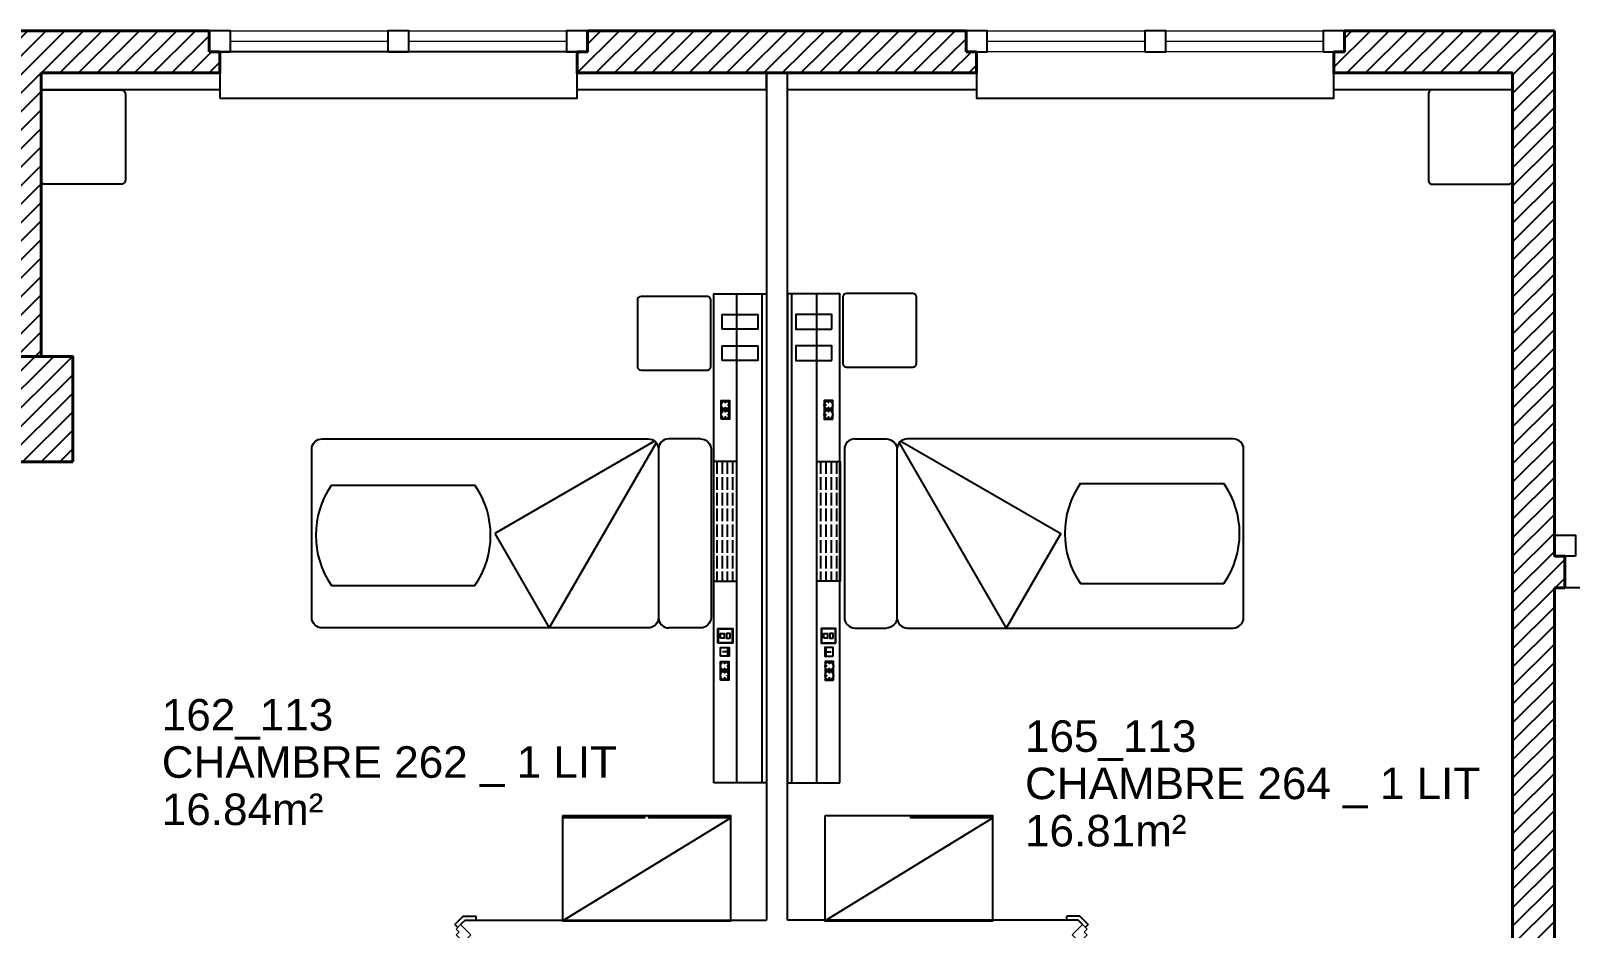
# Model space of a CAD drawing. Header units: millimetres. Extents: x -11 to 211, y -5 to 120.
# Drawn here: x 159.85 to 167.17, y 111.68 to 115.95 of the extents above; entities that cross this region are included whole.
import ezdxf

# ---------------------------------------------------------------- set-up
doc = ezdxf.new("R2010")
doc.units = ezdxf.units.MM
doc.header["$LTSCALE"] = 0.1
doc.header["$MEASUREMENT"] = 0
doc.linetypes.add('CONTINU', pattern=[0])
doc.layers.get('0').update_dxf_attribs({"linetype": 'CONTINUOUS'})
for name, color, linetype in [('400 Lits', 150, 'CONTINUOUS'), ('A_EQMP', 142, 'CONTINUOUS'), ('A_Etiqu_Local', 8, 'CONTINUOUS'), ('A_HACH_STRUC', 7, 'CONTINUOUS'), ('A_MUR_CLOIS', 7, 'CONTINU'), ('A_MURS_ALÈG', 7, 'CONTINU')]:
    doc.layers.add(name, color=color, linetype=linetype)
for name, color, linetype, lineweight in [('A_CHASS', 4, 'CONTINU', 0), ('A_MURS_STRU', 7, 'CONTINU', 40), ('A_PORTE', 8, 'CONTINU', 0)]:
    doc.layers.add(name, color=color, linetype=linetype, lineweight=lineweight)
doc.styles.add('Attribut', font='arial.ttf')

# ---------------------------------------------------------------- blocks, each defined once
blk = doc.blocks.new('BROCA2-G840')
at = {"layer": '400 Lits', "linetype": 'Continuous'}
for p, q in [((18.649998, 68.849876), (18.799992, 68.849876)), ((18.849995, 68.799881), (18.849995, 67.999878)), ((18.860882, 68.831024), (19.36961, 67.949875)), ((18.868847, 68.838989), (19.629421, 68.399879)), ((19.629421, 68.399879), (19.36961, 67.949875)), ((18.649998, 67.949875), (18.799992, 67.949875))]:
    blk.add_line(p, q, dxfattribs=at)
for points in [[(18.649998, 68.849876, 0.414214), (18.599998, 68.799881), (18.599995, 67.999878, 0.414214), (18.649998, 67.949878)], [(18.799992, 68.849876, -0.414213), (18.849992, 68.799881), (18.849995, 67.999878, -0.414214), (18.799992, 67.949878)], [(18.899998, 68.849876, 0.414214), (18.849998, 68.799881), (18.849995, 67.999878, 0.414214), (18.899998, 67.949878)], [(18.899723, 67.949875), (20.449993, 67.949875, 0.414214), (20.499993, 67.999878), (20.499996, 68.799881, 0.414213), (20.449993, 68.849881), (18.899723, 68.849876)]]:
    blk.add_lwpolyline(points, format="xyb", dxfattribs=at)
blk = doc.blocks.new('BROCA2-G851')
at = {"layer": '400 Lits', "linetype": 'Continuous'}
for p, q in [((18.031073, 68.838989), (17.270498, 68.399872)), ((18.039038, 68.831024), (17.53031, 67.949875)), ((18.049925, 68.799881), (18.049925, 67.999878)), ((18.249922, 68.849884), (18.099928, 68.849884)), ((17.270498, 68.399872), (17.53031, 67.949875)), ((18.249922, 67.949875), (18.099928, 67.949875))]:
    blk.add_line(p, q, dxfattribs=at)
for points in [[(18.000196, 67.949875), (16.449926, 67.949875, -0.414214), (16.399926, 67.999878), (16.399923, 68.799881, -0.414214), (16.449926, 68.849881), (18.000196, 68.849884)], [(17.999922, 68.849884, -0.414213), (18.049922, 68.799881), (18.049925, 67.999878, -0.414214), (17.999922, 67.949878)], [(18.099928, 68.849884, 0.414213), (18.049928, 68.799881), (18.049925, 67.999878, 0.414214), (18.099928, 67.949878)], [(18.249922, 68.849884, -0.414213), (18.299922, 68.799881), (18.299925, 67.999878, -0.414214), (18.249922, 67.949878)]]:
    blk.add_lwpolyline(points, format="xyb", dxfattribs=at)
blk = doc.blocks.new('A_Etiqu_Local')
at = {"style": 'Attribut', "flags": 1}
for tag, p in [('CODE_HOPITAL', (-0.4463, 1.632)), ('CODE_SITE', (-0.4463, 1.407)), ('CODE_BATIMENT', (-0.4463, 1.182)), ('CODE_SECTEUR', (-0.4463, 0.957)), ('CODE_ETAGE', (-0.4463, 0.732)), ('NOM_NORMALISE', (-0.4463, -0.843)), ('SECTEUR_ACTIVITE', (-0.4463, -1.068)), ('SOUS_SECTEUR_ACTIVITE', (-0.4463, -1.293)), ('VOLUME', (-0.4463, -1.518)), ('SERVICE', (-0.4463, -1.743)), ('CODE_UG', (-0.4463, -1.968)), ('CODE_UA', (-0.4463, -2.193)), ('CODE_POLE', (-0.4463, -2.418)), ('OCCUPANT_EXTERNE', (-0.4463, -2.643)), ('DISPONIBILITE', (-0.4463, -2.868)), ('ACCES_HANDICAPES', (-0.4463, -3.093)), ('NATURE_SOL', (-0.4463, -3.318)), ('RISQUE_LABORATOIRE', (-0.4463, -3.543)), ('AMIANTE', (-0.4463, -3.768))]:
    blk.add_attdef(tag, p, '', height=0.15, dxfattribs=at)
at = {"layer": 'A_Etiqu_Local', "style": 'Attribut'}
for tag, p in [('CODE_PIECE', (-0.4463, 0.282)), ('NOM_USAGE', (-0.4463, 0.057)), ('SURFACE', (-0.4463, -0.168))]:
    blk.add_attdef(tag, p, '', height=0.15, dxfattribs=at)
blk = doc.blocks.new('BROCA2-G666')
at = {"layer": '400 Lits', "linetype": 'Continuous'}
for p, q in [((8.973927, 68.63842), (9.655507, 68.63842)), ((8.973927, 68.161324), (9.655507, 68.161324))]:
    blk.add_line(p, q, dxfattribs=at)
for start, end in [(145.007771, 214.992539), (325.007913, 34.991933)]:
    blk.add_arc((9.314717, 68.399879), 0.415985, start, end, dxfattribs=at)

msp = doc.modelspace()

# ---------------------------------------------------------------- hatches: boundary and pattern name
at = {"layer": 'A_EQMP'}
h = msp.add_hatch(dxfattribs=at)
h.set_pattern_fill('ACAD_ISO02W100', color=8, scale=0.005, angle=90, style=0)
h.set_pattern_definition([(90, (162.765656, 110.23796), (0.025, 2e-18), [0.06, -0.015])])
h.paths.add_polyline_path([(163.2098, 113.8975), (163.2098, 113.3275), (163.0998, 113.3275), (163.0998, 113.8975)])
h = msp.add_hatch(dxfattribs=at)
h.set_pattern_fill('ACAD_ISO02W100', color=8, scale=0.005, angle=90, style=0)
h.set_pattern_definition([(90, (164.034856, 110.23796), (-0.025, 2e-18), [0.06, -0.015])])
h.paths.add_polyline_path([(163.5907, 113.8975), (163.5907, 113.3275), (163.7007, 113.3275), (163.7007, 113.8975)])
at = {"layer": 'A_HACH_STRUC'}
h = msp.add_hatch(dxfattribs=at)
h.set_pattern_fill('ANSI31', color=8, scale=0.5, angle=359.76959, style=0)
h.paths.add_polyline_path([(160.7494, 115.8457), (160.6994, 115.8457), (160.6994, 115.9457), (158.9004, 115.9457), (158.9004, 115.8457), (158.8501, 115.8457), (158.8501, 115.7457), (159.6973, 115.7457), (159.6999, 115.7483), (159.6999, 114.3961), (159.8999, 114.3961), (159.8999, 115.7457), (160.7494, 115.7457)])
h = msp.add_hatch(dxfattribs=at)
h.set_pattern_fill('ANSI31', color=8, scale=0.5, angle=359.76959, style=0)
h.set_pattern_definition([(44.7696, (162.44966, 115.74566), (-0.044016, 0.0443715), [])])
h.paths.add_polyline_path([(164.3501, 115.8457), (164.3001, 115.8457), (164.3001, 115.9457), (162.4994, 115.9457), (162.4994, 115.8457), (162.4497, 115.8457), (162.4497, 115.7457), (164.3501, 115.7457)])
h = msp.add_hatch(dxfattribs=at)
h.set_pattern_fill('ANSI31', color=8, scale=0.5, angle=359.76959, style=0)
h.paths.add_polyline_path([(167.0999, 115.9457), (166.1001, 115.9457), (166.1001, 115.8457), (166.0501, 115.8457), (166.0501, 115.7457), (166.9009, 115.7457), (166.8999, 115.7446), (166.8999, 109.3962), (167.0999, 109.3962), (167.0999, 113.2962), (167.1499, 113.2962), (167.1499, 113.4462), (167.0999, 113.4462)])
h = msp.add_hatch(dxfattribs=at)
h.set_pattern_fill('ANSI31', color=8, scale=0.5, angle=359.76959, style=0)
h.paths.add_polyline_path([(160.0499, 113.8961), (159.5499, 113.8961), (159.5499, 114.3961), (160.0499, 114.3961)])
h.paths.add_polyline_path([(159.2999, 106.6962), (159.2999, 107.1962), (160.0499, 107.1962), (160.0499, 106.6962)])
h.paths.add_polyline_path([(167.2499, 106.6962), (166.7499, 106.6962), (166.7499, 107.1962), (167.2499, 107.1962)])
h.paths.add_polyline_path([(152.8499, 77.8962), (152.3499, 77.8962), (152.3499, 78.3962), (152.8499, 78.3962)])
h.paths.add_polyline_path([(159.5499, 77.8962), (159.3999, 77.8962), (159.3999, 78.3962), (160.0499, 78.3962), (160.0499, 77.8962)], flags=16)
h.paths.add_polyline_path([(174.4499, 107.1962), (174.4499, 106.6962), (173.9499, 106.6962), (173.9499, 107.1962)])
h.paths.add_polyline_path([(174.4499, 99.9962), (173.9499, 99.9962), (173.9499, 99.4962), (174.4499, 99.4962)])
h.paths.add_polyline_path([(159.4501, 92.3962), (159.4501, 92.6462), (160.1999, 92.6462), (160.1999, 92.3962)], flags=17)
h.paths.add_polyline_path([(159.4501, 92.3962), (159.4501, 92.6462)], flags=16)
h.paths.add_polyline_path([(159.4501, 92.9462), (159.4501, 92.6962)], flags=16)
h.paths.add_polyline_path([(159.4501, 92.9462), (159.4501, 92.6962), (160.1999, 92.6962), (160.1999, 92.9462)], flags=17)
h.paths.add_polyline_path([(160.0499, 85.5962), (160.0499, 85.0962), (159.5499, 85.0962), (159.5499, 85.5962)], flags=17)
h.paths.add_polyline_path([(152.8499, 85.5962), (152.8499, 85.0962), (152.3499, 85.0962), (152.3499, 85.5962)])
h.paths.add_polyline_path([(145.9999, 85.5962), (145.9999, 85.0962), (145.4999, 85.0962), (145.4999, 85.5962)])
h.paths.add_polyline_path([(145.9999, 78.3962), (145.9999, 77.8962), (145.4999, 77.8962), (145.4999, 78.3962)])
edge = h.paths.add_edge_path()
edge.add_line((166.3748, 85.3966), (166.3748, 85.2962))
edge.add_line((166.3748, 78.1965), (166.3748, 78.0962))
edge.add_line((167.0998, 85.2217), (167.0998, 85.4714))
edge.add_line((166.8749, 85.0963), (166.8749, 85.2217))
edge.add_line((167.0998, 85.2217), (166.8749, 85.2217))
edge.add_line((167.0998, 85.4714), (166.8749, 85.4714))
edge.add_line((166.8749, 85.5962), (166.8749, 85.4714))
edge.add_line((166.8749, 85.0962), (166.3748, 85.0962))
edge.add_line((166.3748, 85.0962), (166.3748, 85.2962))
edge.add_line((166.3748, 85.3966), (166.3748, 85.5962))
edge.add_line((166.3748, 85.5962), (166.8749, 85.5962))
edge.add_line((152.3749, 99.6216), (152.3749, 99.8713))
edge.add_line((152.3749, 99.6216), (152.5999, 99.6216))
edge.add_line((152.3749, 99.8713), (152.5999, 99.8713))
edge.add_line((152.5999, 99.9962), (152.5999, 99.8713))
edge.add_line((153.0999, 99.7965), (153.0999, 99.9962))
edge.add_line((153.0999, 99.9962), (152.5999, 99.9962))
edge.add_line((152.5999, 99.4962), (152.5999, 99.6216))
edge.add_line((152.5999, 99.4962), (153.0999, 99.4962))
edge.add_line((153.0999, 99.4962), (153.0999, 99.7965))
edge.add_line((167.0998, 78.0217), (167.0998, 78.2714))
edge.add_line((166.8749, 77.8962), (166.8749, 78.0217))
edge.add_line((167.0998, 78.0217), (166.8749, 78.0217))
edge.add_line((167.0998, 78.2714), (166.8749, 78.2714))
edge.add_line((166.8749, 78.3962), (166.8749, 78.2714))
edge.add_line((166.8749, 77.8962), (166.3748, 77.8962))
edge.add_line((166.3748, 77.8962), (166.3748, 78.0962))
edge.add_line((166.3748, 78.1965), (166.3748, 78.3962))
edge.add_line((166.3748, 78.3962), (166.8749, 78.3962))

# ---------------------------------------------------------------- linework, layer by layer
at = {"layer": 'A_CHASS', "color": 8, "linetype": 'Continuous'}
for p, q in [((160.7994, 115.9457), (162.3994, 115.9457)), ((161.5494, 115.8957), (160.7994, 115.8957)), ((162.3994, 115.8957), (161.6494, 115.8957)), ((164.4001, 115.9456), (166.0001, 115.9457)), ((165.1501, 115.8957), (164.4001, 115.8957)), ((166.0001, 115.8957), (165.2501, 115.8957)), ((162.3994, 115.8457), (160.7994, 115.8457)), ((166.0001, 115.8457), (164.4001, 115.8457))]:
    msp.add_line(p, q, dxfattribs=at)
at = {"layer": 'A_EQMP', "color": 8}
for p, q in [((163.2098, 112.3686), (163.2098, 114.6942)), ((163.3299, 112.3686), (163.3299, 114.6942)), ((163.4706, 112.3686), (163.4706, 114.6942)), ((163.5907, 112.3686), (163.5907, 114.6942)), ((163.1748, 114.143), (163.1348, 114.143)), ((163.6257, 114.143), (163.6657, 114.143)), ((163.1665, 112.9752), (163.1665, 113.0085)), ((163.634, 112.9752), (163.634, 113.0085)), ((163.1714, 112.9012), (163.1314, 112.9012)), ((163.6291, 112.9012), (163.6691, 112.9012)), ((162.3804, 111.711), (163.1804, 112.201)), ((163.628, 111.711), (164.428, 112.201))]:
    msp.add_line(p, q, dxfattribs=at)
at = {"layer": 'A_EQMP', "color": 8, "linetype": 'Continuous'}
for points in [[(159.8999, 115.6657), (160.2799, 115.6657, -0.414214), (160.2999, 115.6457), (160.2999, 115.2357, -0.414214), (160.2799, 115.2157), (159.9199, 115.2157, -0.414213), (159.8999, 115.2357), (159.8999, 115.6657)], [(166.8999, 115.6657), (166.5199, 115.6657, 0.414214), (166.4999, 115.6457), (166.4999, 115.2357, 0.414214), (166.5199, 115.2157), (166.8799, 115.2157, 0.414213), (166.8999, 115.2357), (166.8999, 115.6657)]]:
    msp.add_lwpolyline(points, format="xyb", dxfattribs=at)
at = {"layer": 'A_EQMP', "color": 8}
for points in [[(163.086, 114.3496), (163.086, 114.6644, 0.414214), (163.0683, 114.682), (162.7536, 114.682, 0.414214), (162.736, 114.6644), (162.736, 114.3496, 0.414214), (162.7536, 114.332), (163.0683, 114.332, 0.414214)], [(164.0641, 114.3641), (164.0641, 114.6788, 0.414214), (164.0465, 114.6964), (163.7317, 114.6964, 0.414214), (163.7141, 114.6788), (163.7141, 114.3641, 0.414214), (163.7317, 114.3464), (164.0465, 114.3464, 0.414214)]]:
    msp.add_lwpolyline(points, format="xyb", close=True, dxfattribs=at)
for points in [[(163.1003, 112.3686), (163.1003, 114.6942), (163.3503, 114.6942), (163.3503, 112.3686)], [(163.7002, 112.3686), (163.7002, 114.6942), (163.4502, 114.6942), (163.4502, 112.3686)], [(163.1399, 114.527), (163.1399, 114.597), (163.3099, 114.597), (163.3099, 114.527)], [(163.6607, 114.527), (163.6607, 114.597), (163.4907, 114.597), (163.4907, 114.527)], [(163.1399, 114.377), (163.1399, 114.447), (163.3099, 114.447), (163.3099, 114.377)], [(163.6607, 114.377), (163.6607, 114.447), (163.4907, 114.447), (163.4907, 114.377)], [(163.1348, 114.098), (163.1348, 114.188), (163.1748, 114.188), (163.1748, 114.098)], [(163.6657, 114.098), (163.6657, 114.188), (163.6257, 114.188), (163.6257, 114.098)], [(163.1198, 113.0325), (163.1198, 113.1025), (163.1898, 113.1025), (163.1898, 113.0325)], [(163.1218, 113.0345), (163.1218, 113.1005), (163.1878, 113.1005), (163.1878, 113.0345)], [(163.6807, 113.0325), (163.6807, 113.1025), (163.6107, 113.1025), (163.6107, 113.0325)], [(163.6787, 113.0345), (163.6787, 113.1005), (163.6127, 113.1005), (163.6127, 113.0345)], [(163.132, 113.0562), (163.132, 113.0788), (163.1493, 113.0788), (163.1493, 113.0562)], [(163.1776, 113.0562), (163.1776, 113.0788), (163.1604, 113.0788), (163.1604, 113.0562)], [(163.6229, 113.0562), (163.6229, 113.0788), (163.6402, 113.0788), (163.6402, 113.0562)], [(163.6685, 113.0562), (163.6685, 113.0788), (163.6512, 113.0788), (163.6512, 113.0562)], [(163.1322, 112.9714), (163.1322, 113.0114), (163.1722, 113.0114), (163.1722, 112.9714)], [(163.6683, 112.9714), (163.6683, 113.0114), (163.6283, 113.0114), (163.6283, 112.9714)], [(163.1314, 112.8562), (163.1314, 112.9462), (163.1714, 112.9462), (163.1714, 112.8562)], [(163.6691, 112.8562), (163.6691, 112.9462), (163.6291, 112.9462), (163.6291, 112.8562)], [(162.3804, 112.211), (162.3804, 111.711), (163.1804, 111.711), (163.1804, 112.211)], [(163.628, 112.211), (163.628, 111.711), (164.428, 111.711), (164.428, 112.211)]]:
    msp.add_lwpolyline(points, close=True, dxfattribs=at)
for points in [[(163.2098, 113.8975), (163.0998, 113.8975)], [(163.5907, 113.8975), (163.7007, 113.8975), (163.7007, 113.3275), (163.5907, 113.3275)], [(163.0998, 113.3275), (163.2098, 113.3275)], [(163.1665, 112.9912), (163.1417, 112.9912)], [(163.634, 112.9912), (163.6588, 112.9912)], [(162.7704, 112.211), (162.7704, 112.201), (162.3804, 112.201)], [(163.1804, 112.201), (162.7904, 112.201), (162.7904, 112.211)], [(164.428, 112.201), (164.038, 112.201), (164.038, 112.211)]]:
    msp.add_lwpolyline(points, dxfattribs=at)
for centre, radius in [((163.1548, 114.1655), 0.02), ((163.1548, 114.1205), 0.02), ((163.1548, 114.1789), 0.000725), ((163.1548, 114.1537), 0.000725), ((163.1548, 114.1339), 0.000725), ((163.1683, 114.1652), 0.000725), ((163.6457, 114.1655), 0.02), ((163.6457, 114.1205), 0.02), ((163.6322, 114.1652), 0.000725), ((163.6457, 114.1789), 0.000725), ((163.6457, 114.1537), 0.000725), ((163.6457, 114.1339), 0.000725), ((163.1548, 114.1087), 0.000725), ((163.1683, 114.1202), 0.000725), ((163.6322, 114.1202), 0.000725), ((163.6457, 114.1087), 0.000725), ((163.1514, 112.9237), 0.02), ((163.1514, 112.8787), 0.02), ((163.1514, 112.9371), 0.000725), ((163.1514, 112.9119), 0.000725), ((163.1514, 112.8921), 0.000725), ((163.1649, 112.9234), 0.000725), ((163.1649, 112.8784), 0.000725), ((163.6491, 112.9237), 0.02), ((163.6491, 112.8787), 0.02), ((163.6356, 112.9234), 0.000725), ((163.6356, 112.8784), 0.000725), ((163.6491, 112.9371), 0.000725), ((163.6491, 112.9119), 0.000725), ((163.6491, 112.8921), 0.000725), ((163.1514, 112.8669), 0.000725), ((163.6491, 112.8669), 0.000725)]:
    msp.add_circle(centre, radius, dxfattribs=at)
at = {"layer": 'A_MUR_CLOIS', "color": 8, "linetype": 'Continuous'}
for p, q in [((163.3499, 115.7457), (163.4499, 115.7457)), ((161.9078, 111.7343), (161.868, 111.6946)), ((161.9161, 111.7143), (161.8953, 111.6935)), ((161.9078, 111.7343), (161.9696, 111.7343)), ((161.9161, 111.7143), (163.3502, 111.7144)), ((161.9696, 111.7143), (161.9696, 111.7343)), ((164.8337, 111.7143), (163.4503, 111.7144)), ((164.7801, 111.7143), (164.7801, 111.7343)), ((164.8419, 111.7343), (164.7801, 111.7343)), ((164.8337, 111.7143), (164.8545, 111.6935)), ((164.8419, 111.7343), (164.8817, 111.6946)), ((161.8822, 111.6805), (161.868, 111.6946)), ((164.8676, 111.6805), (164.8817, 111.6946))]:
    msp.add_line(p, q, dxfattribs=at)
for points in [[(160.6994, 115.8457), (160.7994, 115.8457), (160.7994, 115.9457), (160.6994, 115.9457)], [(161.5494, 115.8457), (161.6494, 115.8457), (161.6494, 115.9457), (161.5494, 115.9457)], [(162.3994, 115.8457), (162.4994, 115.8457), (162.4994, 115.9457), (162.3994, 115.9457)], [(164.3001, 115.8457), (164.4001, 115.8457), (164.4001, 115.9456), (164.3001, 115.9456)], [(165.1501, 115.8457), (165.2501, 115.8457), (165.2501, 115.9457), (165.1501, 115.9457)], [(166.0001, 115.8457), (166.1001, 115.8457), (166.1001, 115.9457), (166.0001, 115.9457)], [(167.1999, 113.4462), (167.0999, 113.4462), (167.0999, 113.5462), (167.1999, 113.5462)]]:
    msp.add_lwpolyline(points, close=True, dxfattribs=at)
at = {"layer": 'A_MUR_CLOIS', "color": 8}
for points in [[(159.8999, 115.6657), (159.8999, 115.7457), (160.7494, 115.7457), (160.7494, 115.6657)], [(162.4494, 115.6657), (162.4494, 115.7457), (163.3496, 115.7457), (163.3496, 115.6657)], [(163.4499, 115.6657), (163.4499, 115.7457), (164.3501, 115.7457), (164.3501, 115.6657)], [(166.0501, 115.6657), (166.0501, 115.7457), (166.8999, 115.7457), (166.8999, 115.6657)]]:
    msp.add_lwpolyline(points, close=True, dxfattribs=at)
at = {"layer": 'A_MUR_CLOIS', "color": 8, "linetype": 'Continuous'}
for points in [[(163.3499, 115.7457), (163.3502, 111.7144)], [(163.4503, 111.7144), (163.4499, 115.7457)]]:
    msp.add_lwpolyline(points, dxfattribs=at)
at = {"layer": 'A_MURS_ALÈG', "color": 8, "ltscale": 200}
msp.add_line((168.7999, 113.2962), (167.1499, 113.2962), dxfattribs=at)
msp.add_lwpolyline([(160.7497, 115.6257), (162.4497, 115.6257), (162.4497, 115.8457), (160.7497, 115.8457)], close=True, dxfattribs=at)
msp.add_lwpolyline([(164.3501, 115.8457), (164.3501, 115.6257), (166.0501, 115.6257), (166.0501, 115.8457)], dxfattribs=at)
at = {"layer": 'A_MURS_STRU', "color": 8}
for p, q in [((160.6994, 115.9457), (160.6994, 115.8457)), ((162.4994, 115.9457), (162.4994, 115.8457)), ((164.3001, 115.9456), (164.3001, 115.8457)), ((166.1001, 115.9457), (166.1001, 115.8457)), ((160.6994, 115.8457), (160.7494, 115.8457)), ((162.4994, 115.8457), (162.4497, 115.8457)), ((164.3001, 115.8457), (164.3504, 115.8457)), ((166.1001, 115.8457), (166.0501, 115.8457))]:
    msp.add_line(p, q, dxfattribs=at)
at = {"layer": 'A_MURS_STRU', "color": 8, "linetype": 'Continuous'}
for p, q in [((167.0999, 115.9462), (167.0999, 113.4462)), ((166.8999, 109.3962), (166.8999, 115.7457)), ((167.1499, 113.4462), (167.0999, 113.4462)), ((167.1499, 113.4462), (167.1499, 113.2962)), ((167.0999, 113.2962), (167.0999, 109.3962)), ((167.1499, 113.2962), (167.0999, 113.2962))]:
    msp.add_line(p, q, dxfattribs=at)
for points in [[(160.6994, 115.9457), (158.9004, 115.9457)], [(164.3001, 115.9457), (162.4994, 115.9457)], [(167.0999, 115.9457), (166.1001, 115.9457)], [(159.8999, 115.7457), (160.7497, 115.7457), (160.7497, 115.8457)], [(160.7494, 115.8457), (160.7494, 115.7457)], [(162.4494, 115.8457), (162.4494, 115.7457), (164.3504, 115.7457), (164.3504, 115.8457)], [(166.0501, 115.8457), (166.0501, 115.7457), (166.8999, 115.7457)], [(159.8999, 115.7457), (159.8999, 114.3961)]]:
    msp.add_lwpolyline(points, dxfattribs=at)
msp.add_lwpolyline([(160.0499, 113.8961), (159.5499, 113.8961), (159.5499, 114.3961), (160.0499, 114.3961)], close=True, dxfattribs=at)
at = {"layer": 'A_PORTE', "color": 8, "linetype": 'Continuous'}
for p, q in [((164.7801, 111.7143), (164.7801, 111.7343)), ((164.8419, 111.7343), (164.7801, 111.7343)), ((164.8337, 111.7143), (164.8545, 111.6935)), ((164.8419, 111.7343), (164.8817, 111.6946)), ((164.8676, 111.6805), (164.8817, 111.6946))]:
    msp.add_line(p, q, dxfattribs=at)
for points in [[(161.8949, 111.6938), (161.8737, 111.6726), (161.8879, 111.6585), (161.8737, 111.6443), (161.9091, 111.609), (161.9444, 111.6443), (161.8949, 111.6938)], [(164.8548, 111.6938), (164.876, 111.6726), (164.8619, 111.6585), (164.876, 111.6443), (164.8407, 111.609), (164.8053, 111.6443), (164.8548, 111.6938)]]:
    msp.add_lwpolyline(points, dxfattribs=at)

# ---------------------------------------------------------------- block references
at = {"layer": 'A_EQMP', "color": 8}
for name, p in [('BROCA2-G851', (144.7867, 45.155)), ('BROCA2-G840', (145.1211, 45.1547)), ('BROCA2-G666', (152.3072, 45.1459)), ('BROCA2-G666', (155.8711, 45.1547))]:
    msp.add_blockref(name, p, dxfattribs=at)
at = {"layer": 'A_Etiqu_Local', "color": 8}
ref = msp.add_blockref('A_Etiqu_Local', (160.9197, 112.3352), dxfattribs=at)
ref.add_attrib('CODE_PIECE', '162_113', (160.4733, 112.6172), dxfattribs={"height": 0.15, "style": 'Attribut'})
ref.add_attrib('NOM_USAGE', 'CHAMBRE 262 _ 1 LIT', (160.4733, 112.3922), dxfattribs={"height": 0.15, "style": 'Attribut'})
ref.add_attrib('SURFACE', '16.84m²', (160.4733, 112.1672), dxfattribs={"height": 0.15, "style": 'Attribut'})
ref = msp.add_blockref('A_Etiqu_Local', (165.0271, 112.2336), dxfattribs=at)
ref.add_attrib('CODE_PIECE', '165_113', (164.5807, 112.5156), dxfattribs={"height": 0.15, "style": 'Attribut'})
ref.add_attrib('NOM_USAGE', 'CHAMBRE 264 _ 1 LIT', (164.5807, 112.2906), dxfattribs={"height": 0.15, "style": 'Attribut'})
ref.add_attrib('SURFACE', '16.81m²', (164.5807, 112.0656), dxfattribs={"height": 0.15, "style": 'Attribut'})

doc.saveas('drawing.dxf')
